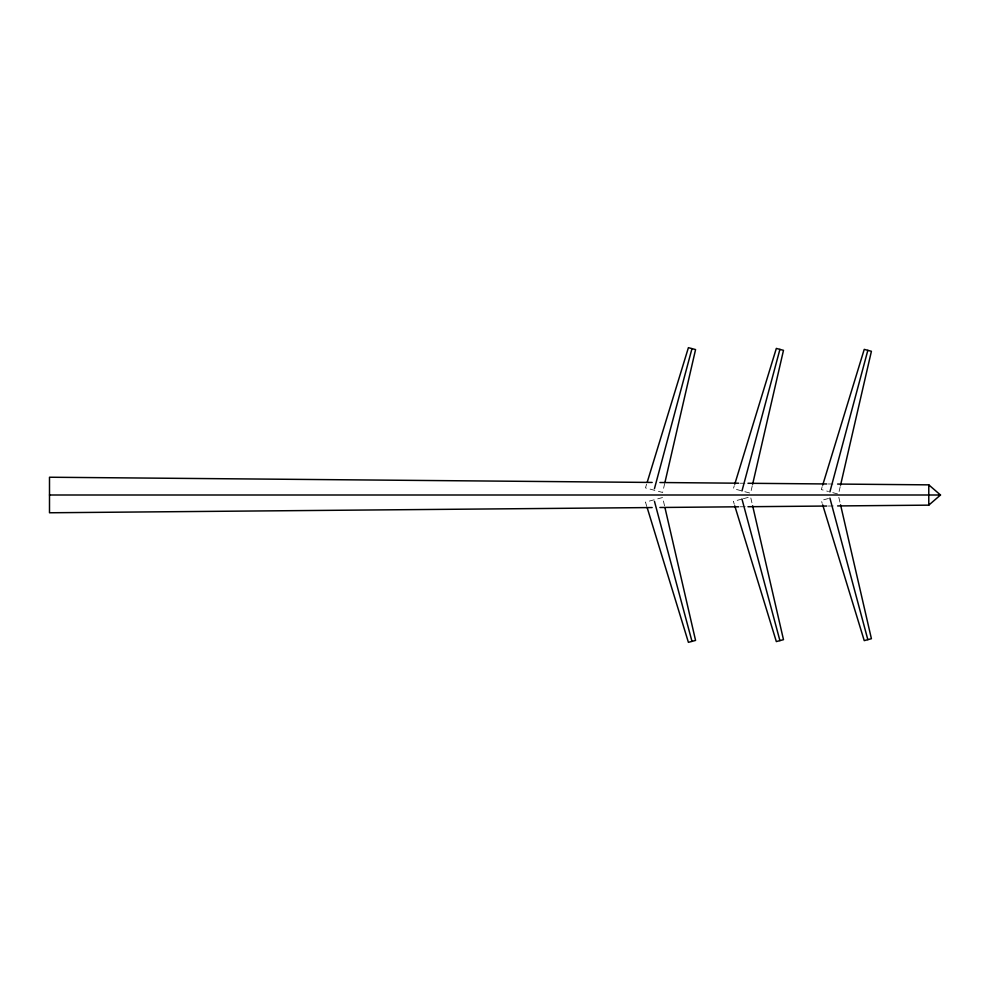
<?xml version="1.0" encoding="UTF-8"?>
<svg xmlns="http://www.w3.org/2000/svg" width="990" height="990" viewBox="0 0 990 990"><rect width="100%" height="100%" fill="white"/><g stroke="black" fill="none" stroke-linecap="round" stroke-linejoin="round"><path stroke-width="0.74" stroke-dasharray="4.95 3.71" d="M664.711 483.442L662.632 492.476L645.468 487.872L646.829 483.442M752.289 485.706L750.556 493.23L733.392 488.639L734.308 485.682M840.213 486.659L838.481 494.183L831.328 492.265M822.22 486.635L821.316 489.58L828.469 491.498M741.98 499.071L733.392 501.361L734.308 504.318M743.403 498.688L750.556 496.77L752.289 504.294M828.469 498.502L821.316 500.42L822.22 503.365M740.248 506.781L747.982 506.719M828.333 506.026L836.055 505.952M740.248 483.219L744.888 483.256M828.333 483.974L832.974 484.023M646.829 506.558L645.48 502.128L662.632 497.525L664.711 506.558M838.827 497.314L840.213 503.341"/><path stroke-width="1.49" d="M665.057 481.944L695.562 349.581L688.409 347.663L647.287 481.969M752.635 484.209L783.486 350.336L776.333 348.418L734.753 484.209M840.56 485.162L871.41 351.289L864.245 349.371L822.678 485.162M654.452 488.676L691.985 348.616M741.98 490.929L779.91 349.383M829.905 491.882L867.834 350.336M837.602 505.94L928.781 505.147L940.5 495L928.781 484.853L837.602 484.061M652.163 507.548L49.5 512.771L49.5 477.229L652.163 482.452M659.897 507.486L738.701 506.793M747.982 506.719L826.786 506.039M49.5 495L940.5 495M659.897 482.514L738.701 483.207M747.982 483.281L826.786 483.962M822.678 504.838L864.245 640.629L871.41 638.711L840.56 504.838M734.753 505.791L776.333 641.582L783.486 639.664L752.635 505.791M647.287 508.031L688.409 642.337L695.562 640.419L665.057 508.056M829.905 498.118L867.834 639.664M741.98 499.071L779.91 640.617M654.452 501.324L691.985 641.384M928.781 484.853L928.781 505.147"/></g></svg>
